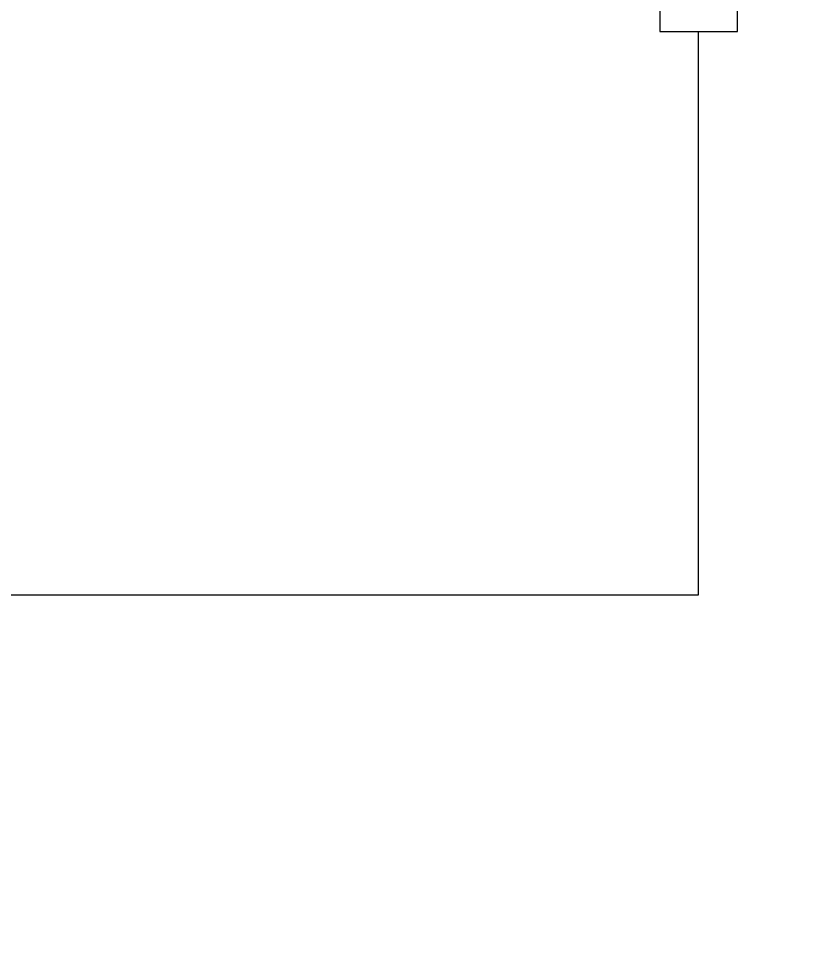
# Model space of a CAD drawing. Header units: inches. Extents: x -12418 to 183584, y -29325 to 19878.
# Drawn here: x 49517 to 52607, y -4504 to -897 of the extents above; entities that cross this region are included whole.
import ezdxf
from ezdxf import colors
from ezdxf.entities.mleader import LeaderData, LeaderLine
from ezdxf.math import Vec2, Vec3

# ---------------------------------------------------------------- set-up
doc = ezdxf.new("R2010")
doc.units = ezdxf.units.IN
doc.header["$LTSCALE"] = 25
doc.header["$MEASUREMENT"] = 0
doc.linetypes.add('DASHDOT', pattern=[25.4, 12.7, -6.35, 0, -6.35])
doc.layers.get('0').update_dxf_attribs({"color": 8})
for name, color, linetype, lineweight in [('00-Ground Floor$0$Proj', 251, 'Continuous', 5), ('00-Ground Floor$0$Structure', 251, 'Continuous', 5), ('E-LITE-CLNG-CNDT', 6, 'DASHDOT', 35), ('E-LITE-TEXT', 6, 'Continuous', 25)]:
    doc.layers.add(name, color=color, linetype=linetype, lineweight=lineweight)
doc.styles.add('DC_Elc_Romans', font='elc_romans.shx', dxfattribs={"width": 0.7})

# ---------------------------------------------------------------- blocks, each defined once
blk = doc.blocks.new('00-Ground Floor')
at = {"layer": '00-Ground Floor$0$Proj', "elevation": 0}
blk.add_lwpolyline([(49047.9, -3127.4), (52147.9, -3127.4), (52147.9, -947.4)], dxfattribs=at)
at = {"layer": '00-Ground Floor$0$Structure', "elevation": 0}
blk.add_lwpolyline([(51997.9, 2932.6), (51997.9, -947.4), (52297.9, -947.4), (52297.9, 2932.6)], close=True, dxfattribs=at)
blk = doc.blocks.new('DC_Arrow-ArrowEllipse')
at = {"color": 0}
blk.add_ellipse((0, 0), major_axis=(0.4, 0), ratio=0.4, dxfattribs=at)
at = {"color": 0, "ltscale": 0.5}
blk.add_solid([(-1.4, 0.167), (-0.4, 0), (-1.4, -0.167)], dxfattribs=at)

msp = doc.modelspace()

# ---------------------------------------------------------------- block references
at = {"layer": 'E-LITE-CLNG-CNDT', "color": 1}
msp.add_blockref('00-Ground Floor', (0, 0), dxfattribs=at)

# ---------------------------------------------------------------- leaders
at = {"layer": 'E-LITE-TEXT'}
ml = msp.add_multileader_mtext('Standard', dxfattribs=at)
ml.set_content('U11 TO U20 DOWN FROM F1 ', color=256, style='DC_Elc_Romans')
ml.set_leader_properties(color=45)
ml.set_arrow_properties(name='DC_Arrow-ArrowEllipse')
ml.build(insert=Vec2(0, 0))
ml.multileader.update_dxf_attribs({"dogleg_length": 2, "arrow_head_size": 200, "scale": 100})
ctx = ml.context
ctx.base_point, ctx.scale, ctx.char_height, ctx.arrow_head_size, ctx.landing_gap_size, ctx.plane_origin = Vec3(23452.1, -3798.4, 0), 100, 200, 200, 200, Vec3(7708.7, -2720.8, 0)
notes = []
notes.append((ctx, [(0, (1, 1, 0), (23252.1, -3798.4, 0), (1, 0), 200, [(0, [(23296.8, -4422.8, 0)], 0, [])])]))
ctx.mtext.insert, ctx.mtext.width, ctx.mtext.flow_direction = Vec3(23652.1, -3698.4, 0), 1599.322, 5
for ctx, leaders in notes:
    for number, flags, end, landing, length, lines in leaders:
        leader = LeaderData()
        leader.index, (leader.has_last_leader_line, leader.has_dogleg_vector, leader.attachment_direction) = number, flags
        leader.last_leader_point, leader.dogleg_vector, leader.dogleg_length = Vec3(end), Vec3(landing), length
        for number, points, colour, breaks in lines:
            line = LeaderLine()
            line.index, line.vertices, line.color, line.breaks = number, Vec3.list(points), colors.encode_raw_color(colour), breaks
            leader.lines.append(line)
        ctx.leaders.append(leader)

doc.saveas('drawing.dxf')
